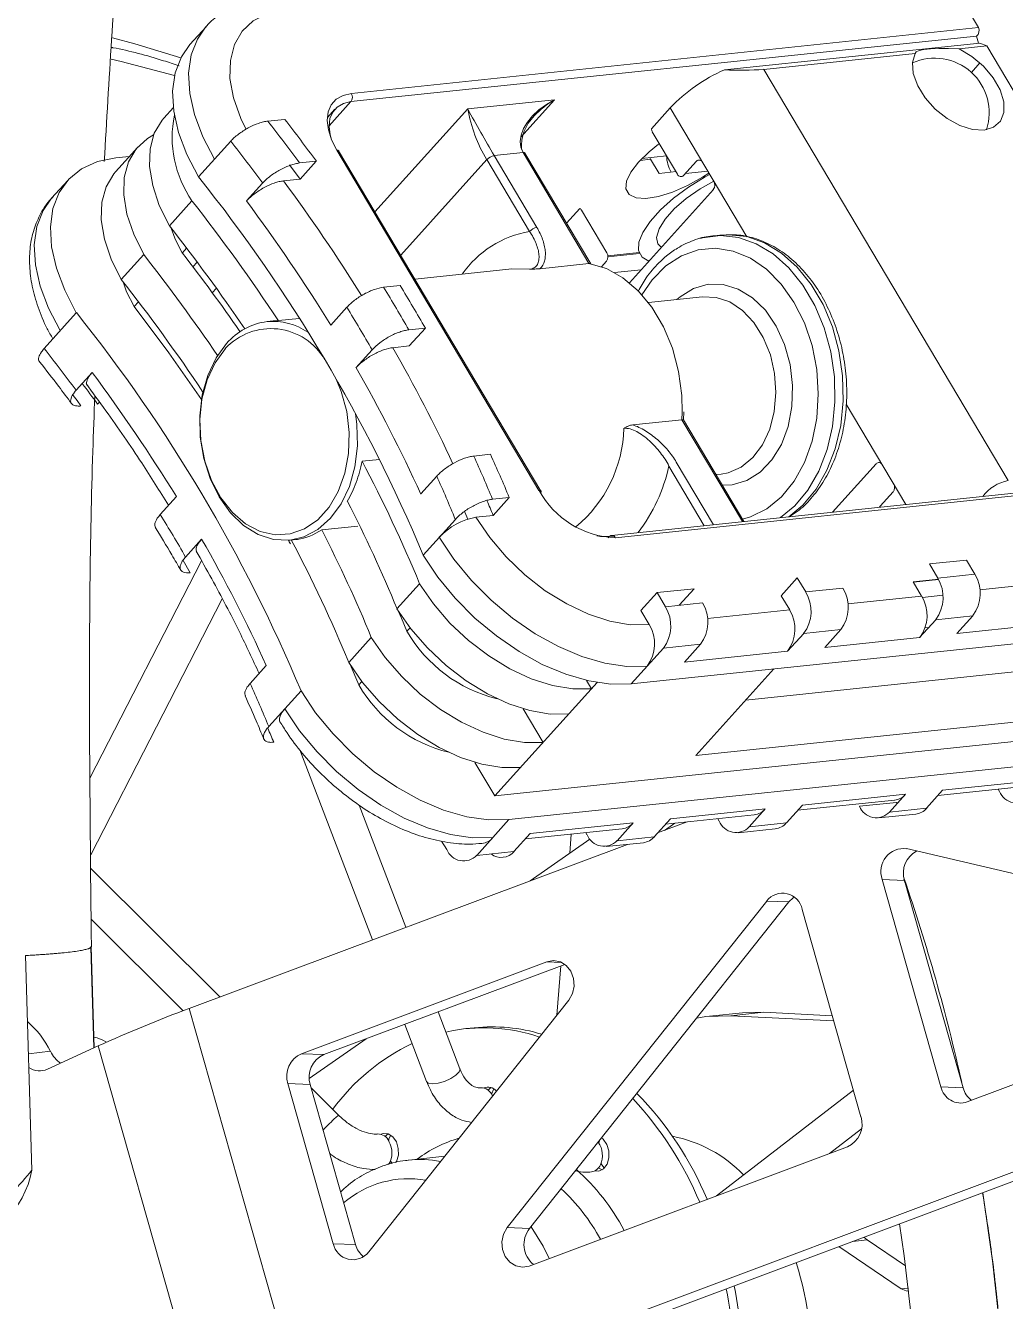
# Model space of a CAD drawing. Header units: millimetres. Extents: x -696 to 165, y -344 to 645.
# Drawn here: x -586.4 to -503.9, y -81.5 to 25.9 of the extents above; entities that cross this region are included whole.
import ezdxf

# ---------------------------------------------------------------- set-up
doc = ezdxf.new("R2010")
doc.units = ezdxf.units.MM

msp = doc.modelspace()

# ---------------------------------------------------------------- linework, layer by layer
at = {"color": 144, "linetype": 'Continuous', "lineweight": 0}
for p, q in [((-506.13, 25.7), (-510.39, 32.86)), ((-506.13, 24.39), (-506.31, 24.99)), ((-527.52, 22.15), (-506.02, 24.4)), ((-506.02, 24.4), (-505.44, 24.16)), ((-484.86, -10.45), (-505.44, 24.16)), ((-506.73, 21.93), (-506.01, 22.73)), ((-532.09, 18.94), (-533.68, 17.18)), ((-564.56, 17.98), (-565.98, 17.83)), ((-563.3, 14.31), (-561.89, 14.45)), ((-563.25, 12.95), (-561.89, 14.45)), ((-529.88, 14.47), (-530.96, 13.26)), ((-564.65, 12.8), (-563.25, 12.95)), ((-533.03, 13.43), (-531.6, 13.58)), ((-530.81, 13.43), (-528.93, 13.63)), ((-567.76, 11.12), (-566.41, 12.62)), ((-539.71, 10.49), (-540.82, 9.25)), ((-539.56, 10.33), (-537.43, 6.75)), ((-573.18, 6.73), (-572.81, 7.14)), ((-534.67, 6.69), (-537.34, 6.41)), ((-537.46, 6.05), (-537.89, 5.58)), ((-582.12, -4.82), (-580.76, -3.32)), ((-580.31, -5.99), (-580.15, -5.81)), ((-512.25, -14.44), (-517.28, -5.98)), ((-547.23, -10.21), (-548.64, -10.36)), ((-529.22, -16.22), (-532.2, -11.2)), ((-531.58, -10.86), (-528.45, -16.14)), ((-514.75, -11), (-518.43, -15.09)), ((-551.75, -12.05), (-553.1, -13.55)), ((-547.06, -14), (-545.64, -13.85)), ((-546.99, -15.35), (-545.64, -13.85)), ((-513.33, -13.38), (-514.41, -14.59)), ((-548.45, -15.51), (-546.99, -15.35)), ((-572.9, -18.86), (-571.55, -17.35)), ((-572.52, -20.18), (-573.11, -19.16)), ((-507.14, -19.11), (-510.27, -19.44)), ((-510.27, -19.44), (-509.56, -20.63)), ((-522.74, -22.11), (-521.39, -20.61)), ((-521.39, -20.61), (-520.68, -21.8)), ((-520.68, -21.8), (-517.55, -21.47)), ((-509.51, -20.72), (-511.62, -20.94)), ((-511.62, -20.94), (-510.92, -22.14)), ((-530.08, -21.52), (-533.2, -21.84)), ((-533.2, -21.84), (-532.49, -23.04)), ((-531.34, -22.92), (-530.08, -21.52)), ((-532.49, -23.04), (-529.37, -22.71)), ((-509.73, -24.13), (-511.09, -25.63)), ((-519.08, -26.47), (-517.72, -24.96)), ((-530.89, -27.71), (-529.54, -26.2)), ((-558.32, -29.61), (-559.05, -27.9)), ((-566.1, -27.98), (-567.46, -29.49)), ((-529.93, -35.56), (-523.37, -28.28)), ((-498.66, -32.28), (-529.93, -35.56)), ((-546.85, -38.97), (-548.53, -36.14)), ((-510.5, -40), (-509.15, -38.49)), ((-504.47, -38.4), (-504.35, -38.6)), ((-522.31, -41.23), (-520.96, -39.73)), ((-513.04, -39.51), (-516.16, -39.84)), ((-512.27, -38.82), (-513.63, -40.32)), ((-512.98, -39.6), (-513.04, -39.51)), ((-532.08, -40.9), (-524.09, -40.06)), ((-524.09, -40.06), (-525.44, -41.56)), ((-535.21, -41.23), (-536.56, -42.73)), ((-528.09, -40.88), (-527.98, -41.08)), ((-525.44, -41.56), (-522.31, -41.23)), ((-537.48, -43.23), (-534.35, -42.9)), ((-548.37, -43.97), (-545.25, -43.64)), ((-585.84, -70.47), (-586.38, -52.4)), ((-580.25, -60.01), (-584.52, -61.97)), ((-580.34, -59.33), (-580.63, -59.26)), ((-563.14, -60.66), (-561.26, -60.74)), ((-562.4, -63.26), (-564.28, -63.18)), ((-547.14, -64.06), (-546.95, -63.62)), ((-538.1, -68.17), (-538.01, -67.92)), ((-555.62, -69.72), (-555.64, -69.67)), ((-555.49, -69.91), (-555.62, -69.72)), ((-538.13, -70.26), (-537.82, -70.43)), ((-537.64, -70.28), (-537.92, -69.89)), ((-512.63, -80.45), (-512.04, -80.39))]:
    msp.add_line(p, q, dxfattribs=at)
at = {"color": 7, "linetype": 'Continuous', "lineweight": 15}
for p, q in [((-571.18, 25.77), (-572.53, 24.27)), ((-571.27, 25.66), (-571.18, 25.77)), ((-506.31, 24.99), (-558.98, 19.47)), ((-558.94, 20.16), (-506.13, 25.7)), ((-505.44, 24.16), (-507.76, 23.92)), ((-511.46, 23.53), (-524.2, 22.19)), ((-524.2, 22.19), (-503.63, -12.42)), ((-549.14, 18.86), (-541.84, 19.63)), ((-573.93, 18.97), (-574.74, 18.08)), ((-560.33, 18.83), (-560.96, 18.13)), ((-525.64, 8.09), (-532.09, 18.94)), ((-569.1, 16.14), (-571.81, 13.13)), ((-533.6, 16.94), (-531.47, 13.36)), ((-576.9, 15.68), (-578.8, 13.57)), ((-543.14, -13.26), (-560.16, 15.39)), ((-542.98, -13.3), (-560.01, 15.34)), ((-544.48, 15.18), (-546.91, 14.93)), ((-538.93, 5.84), (-544.48, 15.18)), ((-538.78, 5.82), (-544.32, 15.14)), ((-578.77, 14.74), (-577.64, 14.86)), ((-563.25, 12.95), (-564.14, 14.16)), ((-543.94, 8.55), (-547.53, 14.59)), ((-546.91, 14.93), (-543.32, 8.89)), ((-534.49, 14.68), (-532.39, 14.9)), ((-533.74, 14.63), (-533.81, 14.75)), ((-533.74, 14.63), (-533.03, 13.43)), ((-582.82, 12.84), (-584.18, 11.34)), ((-528.46, 12.08), (-535.53, 4.23)), ((-574.25, 9.01), (-572.36, 11.11)), ((-527.8, 8.24), (-528.5, 8.17)), ((-578.32, 4.5), (-576.42, 6.6)), ((-571.92, 5.96), (-572.28, 5.56)), ((-545.42, 5.39), (-553.58, 4.53)), ((-538.93, 5.84), (-543.07, 5.41)), ((-536.79, 5.08), (-534.55, 5.32)), ((-554.84, 3.99), (-556.23, 3.85)), ((-577.24, 2.22), (-576.87, 2.63)), ((-559.32, 2.16), (-560.67, 0.66)), ((-529.36, 3.05), (-533.93, 2.57)), ((-582.1, 1.71), (-584.81, -1.3)), ((-563.33, 1.23), (-565.08, 1.04)), ((-565.52, 1.02), (-566.03, 0.96)), ((-565.52, 1.01), (-565.08, 1.04)), ((-554.1, 0.27), (-552.71, 0.41)), ((-554.06, -1.09), (-552.71, 0.41)), ((-558.55, -2.92), (-557.19, -1.42)), ((-555.45, -1.24), (-554.06, -1.09)), ((-535.25, -7.74), (-531.11, -7.3)), ((-530.98, -7.32), (-530.95, -6.64)), ((-525.89, -15.87), (-530.98, -7.31)), ((-558.04, -10.79), (-556.56, -10.64)), ((-484.29, -11.51), (-537.04, -17.04)), ((-483.9, -11.69), (-536.71, -17.23)), ((-528.24, -11.92), (-527.8, -11.87)), ((-573.67, -13.77), (-575.03, -15.28)), ((-552.89, -18.69), (-550.18, -15.69)), ((-549.12, -15.66), (-549.38, -15.09)), ((-561.44, -16.58), (-558.4, -16.26)), ((-564.1, -17.44), (-563.59, -17.38)), ((-571.55, -19.18), (-580.95, -37.47)), ((-506.43, -20.3), (-507.14, -19.11)), ((-509.56, -20.63), (-506.43, -20.3)), ((-555.1, -23.22), (-553.2, -21.12)), ((-580.89, -43.93), (-569.82, -22.37)), ((-534.56, -23.35), (-533.2, -21.84)), ((-522.74, -22.11), (-522.03, -23.3)), ((-510.85, -22.26), (-509.13, -22.08)), ((-534.56, -23.35), (-533.85, -24.54)), ((-535.37, -29.54), (-488.81, -24.65)), ((-506.61, -23.8), (-509.73, -24.13)), ((-507.96, -25.3), (-506.61, -23.8)), ((-499.27, -24.39), (-507.96, -25.3)), ((-559.16, -27.73), (-557.26, -25.63)), ((-554.26, -25.1), (-554, -24.81)), ((-520.85, -25.29), (-522.21, -26.79)), ((-517.72, -24.96), (-520.85, -25.29)), ((-511.09, -25.63), (-519.08, -26.47)), ((-510.63, -24.83), (-510.34, -24.8)), ((-532.67, -26.53), (-535.37, -29.54)), ((-529.54, -26.2), (-532.67, -26.53)), ((-522.21, -26.79), (-530.89, -27.71)), ((-525.73, -30.9), (-495.12, -27.69)), ((-558.32, -29.61), (-558.06, -29.32)), ((-538.25, -29.42), (-546.85, -38.97)), ((-538.72, -29.95), (-539.14, -29.24)), ((-565.89, -33.13), (-563.18, -30.12)), ((-542.79, -34.46), (-544.47, -31.63)), ((-546.85, -38.97), (-500.29, -34.09)), ((-563.29, -35.09), (-557.17, -51.07)), ((-545.67, -40.96), (-499.11, -36.08)), ((-509.15, -38.49), (-500.46, -37.58)), ((-509.55, -38.93), (-501.38, -38.08)), ((-521.36, -40.17), (-513.2, -39.32)), ((-520.96, -39.73), (-512.27, -38.82)), ((-554.36, -50.02), (-558.29, -39.74)), ((-532.48, -41.34), (-525.01, -40.56)), ((-514.55, -40.82), (-511.42, -40.49)), ((-513.63, -40.32), (-510.5, -40)), ((-545.67, -40.96), (-547.02, -42.46)), ((-544.29, -42.58), (-536.13, -41.72)), ((-543.89, -42.14), (-535.21, -41.23)), ((-533.43, -42.4), (-532.08, -40.9)), ((-533.15, -42.08), (-530.65, -41.15)), ((-532.58, -41.87), (-531.7, -41.26)), ((-526.36, -42.06), (-523.24, -41.73)), ((-551.34, -42.76), (-550.91, -43.48)), ((-548.37, -43.97), (-547.02, -42.46)), ((-545.25, -43.64), (-543.89, -42.14)), ((-538.85, -42.59), (-543.88, -46.1)), ((-540.42, -42.17), (-540.55, -43.78)), ((-539.21, -42.05), (-539.1, -42.24)), ((-536.56, -42.73), (-533.43, -42.4)), ((-572.59, -56.85), (-535.7, -43.04)), ((-480.44, -50.83), (-512.19, -43.4)), ((-570.02, -55.88), (-580.89, -45.07)), ((-514.25, -45.99), (-509.3, -63.45)), ((-512.37, -46.07), (-514.25, -45.99)), ((-512.42, -45.99), (-512.26, -46.46)), ((-512.37, -46.07), (-507.42, -63.53)), ((-523.96, -47.81), (-545.81, -75.3)), ((-522.09, -47.89), (-543.93, -75.38)), ((-522.09, -47.89), (-523.96, -47.81)), ((-580.85, -49.34), (-573.11, -57.04)), ((-516.03, -65.97), (-520.98, -48.51)), ((-580.92, -51.67), (-580.87, -51.71)), ((-580.62, -60.18), (-580.87, -51.71)), ((-580.6, -60.17), (-580.86, -51.67)), ((-542.48, -52.92), (-563.14, -60.66)), ((-540.97, -53.14), (-561.26, -60.74)), ((-541.31, -53.27), (-541.65, -57.42)), ((-458.94, -54.05), (-562.4, -92.78)), ((-457.07, -54.13), (-560.53, -92.86)), ((-507.08, -64.72), (-480.28, -54.69)), ((-572.59, -56.85), (-562.4, -92.78)), ((-557.48, -77.34), (-540.63, -56.15)), ((-549.8, -61.93), (-551.64, -57.13)), ((-526.01, -57.21), (-528.79, -57.51)), ((-527, -57.46), (-524.22, -57.17)), ((-527, -57.46), (-518.31, -57.9)), ((-526.01, -57.21), (-524.22, -57.17)), ((-524.22, -57.17), (-518.44, -57.46)), ((-554.45, -58.19), (-552.6, -63)), ((-548.59, -58.47), (-549.29, -58.55)), ((-580.25, -60.01), (-570.07, -95.94)), ((-562.49, -62.75), (-557.69, -59.4)), ((-564.28, -63.18), (-560.47, -76.65)), ((-562.4, -63.26), (-558.59, -76.73)), ((-560.02, -65.83), (-562.33, -63.53)), ((-516.66, -63.72), (-528.2, -72.63)), ((-509.3, -63.45), (-507.42, -63.53)), ((-518.67, -69.06), (-515.98, -66.98)), ((-543.97, -78.53), (-517.17, -68.5)), ((-551.08, -69.29), (-554.1, -69.61)), ((-545.81, -75.3), (-543.93, -75.38)), ((-515.78, -76.11), (-515.52, -76.34)), ((-560.47, -76.65), (-558.59, -76.73)), ((-517.9, -76.9), (-512.63, -80.45)), ((-512.27, -78.52), (-515.52, -76.34))]:
    msp.add_line(p, q, dxfattribs=at)
at = {"color": 8, "linetype": 'Continuous', "lineweight": 15}
for p, q in [((-558.98, 19.47), (-560.82, 17.43)), ((-541.84, 19.63), (-544.68, 16.47)), ((-556.95, 10.2), (-549.14, 18.86)), ((-547.53, 14.59), (-554.78, 6.55)), ((-534.63, 14.53), (-533.74, 14.63)), ((-537.35, 6.49), (-534.7, 6.77)), ((-543.95, 5.36), (-545.42, 5.39)), ((-570.66, 3.39), (-570.31, 3.77)), ((-531.11, -7.3), (-531.09, -6.67)), ((-526.01, -15.88), (-531.11, -7.3)), ((-537.32, -17.24), (-537.22, -17.14)), ((-537.22, -17.14), (-536.84, -17.1)), ((-511.6, -20.98), (-509.49, -20.76)), ((-506.01, -21.62), (-499.1, -20.9)), ((-517.13, -22.79), (-510.92, -22.14)), ((-528.94, -24.03), (-522.03, -23.3)), ((-541.24, -52.98), (-542.48, -52.92)), ((-584.27, -60.46), (-586.13, -60.66)), ((-515.52, -76.34), (-516.74, -76.47))]:
    msp.add_line(p, q, dxfattribs=at)
at = {"color": 8, "linetype": 'Continuous', "lineweight": 15, "flags": 128}
for points in [[(-564.59, 27.18), (-566.01, 26.87), (-567.2, 26.27), (-568.14, 25.39), (-568.79, 24.27), (-569.13, 22.93), (-569.16, 21.42), (-568.86, 19.78), (-568.26, 18.06), (-567.83, 17.17)], [(-573.3, 23.16), (-577.17, 24.35), (-579.05, 24.84)], [(-570.46, 14.64), (-571.44, 16.52), (-572.14, 18.38), (-572.54, 20.17), (-572.64, 21.86), (-572.42, 23.4), (-571.9, 24.74), (-571.27, 25.66)], [(-573.83, 21.66), (-578.32, 22.85), (-579.17, 23.04)], [(-584.18, 11.34), (-584.9, 10.31), (-585.42, 8.97), (-585.64, 7.43), (-585.54, 5.74), (-585.14, 3.95), (-584.44, 2.09), (-583.46, 0.21)], [(-529.55, 7.96), (-529.38, 8.01), (-527.87, 8.2), (-526.35, 8.03), (-524.85, 7.51), (-523.41, 6.65), (-522.09, 5.47), (-520.91, 4.02), (-519.92, 2.32), (-519.13, 0.44), (-518.57, -1.58), (-518.27, -3.68), (-518.22, -5.79), (-518.42, -7.86), (-518.88, -9.82), (-519.58, -11.63), (-520.5, -13.22), (-521.61, -14.56), (-522.8, -15.54)], [(-522.1, -15.47), (-520.92, -14.49), (-519.81, -13.15), (-518.89, -11.56), (-518.19, -9.75), (-517.73, -7.78), (-517.52, -5.72), (-517.57, -3.6), (-517.88, -1.51), (-518.43, 0.51), (-519.22, 2.4), (-520.22, 4.09), (-521.39, 5.55), (-522.72, 6.72), (-524.15, 7.58), (-525.65, 8.11), (-527.18, 8.27), (-527.8, 8.24)], [(-526.01, -15.66), (-525.32, -15.46), (-523.96, -14.79), (-522.72, -13.78), (-521.65, -12.46), (-520.78, -10.89), (-520.14, -9.1), (-519.75, -7.16), (-519.62, -5.13), (-519.75, -3.07), (-520.15, -1.06), (-520.79, 0.85), (-521.67, 2.59), (-522.74, 4.11), (-523.98, 5.36), (-525.34, 6.3), (-526.79, 6.89), (-528.27, 7.13), (-529.74, 6.99), (-531.15, 6.49), (-532.45, 5.65), (-532.45, 5.65)], [(-532.45, 5.65), (-533.61, 4.48), (-534.48, 3.22)], [(-531.52, 2.82), (-531.26, 3.04), (-530.13, 3.75), (-528.9, 4.1), (-527.62, 4.08), (-526.36, 3.7), (-525.16, 2.96), (-524.08, 1.91), (-523.17, 0.58), (-522.47, -0.96), (-522, -2.65), (-521.79, -4.42), (-521.84, -6.18), (-522.16, -7.86), (-522.73, -9.38), (-523.53, -10.69), (-524.51, -11.72), (-525.65, -12.42), (-526.88, -12.78), (-527.71, -12.81)], [(-527.8, -11.87), (-527.2, -11.76), (-526.11, -11.28), (-525.14, -10.49), (-524.32, -9.41), (-523.71, -8.09), (-523.33, -6.61), (-523.19, -5.02), (-523.3, -3.4), (-523.66, -1.83), (-524.25, -0.38), (-525.05, 0.88), (-526, 1.89), (-527.08, 2.61), (-528.23, 3), (-529.36, 3.05)], [(-569.55, -1.31), (-570.42, -2.51), (-571.08, -3.95), (-571.52, -5.56), (-571.7, -7.29), (-571.62, -9.06), (-571.29, -10.79), (-570.72, -12.42), (-569.94, -13.88), (-568.96, -15.11), (-567.84, -16.06), (-566.63, -16.7), (-565.36, -16.98), (-564.09, -16.91), (-562.88, -16.49), (-561.77, -15.73), (-560.82, -14.67), (-560.04, -13.34), (-559.49, -11.81), (-559.18, -10.13), (-559.13, -8.38), (-559.33, -6.62), (-559.79, -4.93), (-560.21, -3.9)], [(-558.59, -6.77), (-558.47, -7.7), (-558.43, -9.51), (-558.64, -11.27), (-559.11, -12.91), (-559.8, -14.37), (-560.69, -15.6), (-561.75, -16.54), (-562.94, -17.17), (-564.1, -17.44)], [(-550.13, -62.48), (-549.86, -62.2), (-549.79, -61.96), (-549.8, -61.93)], [(-552.6, -63), (-552.46, -63.13), (-552.12, -63.2), (-551.64, -63.14), (-551.09, -62.99), (-550.56, -62.76), (-550.13, -62.48)], [(-560.24, -66.02), (-560.06, -65.86), (-560.02, -65.83)], [(-504.26, -84.5), (-504.94, -78.08), (-505.76, -72.36)], [(-543.81, -75.22), (-542.79, -76.87), (-542.27, -77.89)]]:
    msp.add_lwpolyline(points, dxfattribs=at)
at = {"color": 7, "linetype": 'Continuous', "lineweight": 15, "flags": 128}
for points in [[(-572.53, 24.27), (-573.25, 23.24), (-573.77, 21.89), (-573.99, 20.36), (-573.9, 18.67), (-573.49, 16.88), (-572.79, 15.01), (-571.81, 13.13)], [(-544.48, 15.18), (-544.66, 15.63), (-544.72, 16.12), (-544.64, 16.65), (-544.44, 17.2), (-544.12, 17.75), (-543.68, 18.28), (-543.14, 18.78), (-542.52, 19.24), (-541.84, 19.63)], [(-574.25, 9.01), (-575.11, 10.73), (-575.67, 12.41), (-575.94, 14.02), (-575.89, 15.5), (-575.54, 16.81), (-574.88, 17.91), (-574.74, 18.08)], [(-576.42, 6.6), (-577.27, 8.32), (-577.84, 10.01), (-578.1, 11.62), (-578.06, 13.1), (-577.7, 14.41), (-577.05, 15.51), (-576.11, 16.37), (-575.59, 16.68)], [(-578.77, 14.74), (-580.32, 14.42), (-581.65, 13.82), (-582.73, 12.94), (-583.54, 11.82), (-584.07, 10.47), (-584.28, 8.93), (-584.19, 7.25), (-583.78, 5.45), (-583.08, 3.59), (-582.1, 1.71)], [(-578.32, 4.5), (-579.17, 6.22), (-579.74, 7.91), (-580, 9.51), (-579.95, 11), (-579.6, 12.31), (-578.94, 13.4), (-578.8, 13.57)], [(-573.18, 6.73), (-573.81, 7.98), (-574.1, 8.81)], [(-531.09, -6.67), (-531.12, -5.27), (-531.39, -3.24), (-531.91, -1.29), (-532.66, 0.53), (-533.63, 2.16), (-534.78, 3.54), (-536.07, 4.64), (-537.47, 5.42), (-538.93, 5.84)], [(-577.24, 2.22), (-577.87, 3.47), (-578.16, 4.3)], [(-564.1, -17.44), (-564.21, -17.45), (-565.51, -17.37), (-566.8, -16.95), (-568.02, -16.19), (-569.13, -15.13), (-570.08, -13.8), (-570.83, -12.26), (-571.37, -10.56), (-571.66, -8.77), (-571.7, -6.97), (-571.49, -5.21), (-571.02, -3.57), (-570.33, -2.1), (-569.44, -0.88)], [(-548.45, -15.51), (-547.29, -17.22), (-545.9, -18.85), (-544.33, -20.36), (-542.61, -21.69), (-540.81, -22.8), (-538.98, -23.66), (-537.18, -24.25), (-535.45, -24.55), (-533.85, -24.54)], [(-552.89, -18.69), (-551.65, -20.55), (-550.19, -22.33), (-548.53, -23.99), (-546.73, -25.5), (-544.82, -26.81), (-542.86, -27.9), (-540.88, -28.73), (-538.94, -29.29), (-537.09, -29.56), (-535.37, -29.54)], [(-538.72, -29.95), (-540.3, -29.96), (-542, -29.68), (-543.79, -29.1), (-545.6, -28.26), (-547.37, -27.18), (-549.07, -25.88), (-550.64, -24.41), (-552.03, -22.8), (-553.2, -21.12)], [(-555.1, -23.22), (-553.93, -24.91), (-552.54, -26.51), (-550.97, -27.98), (-549.27, -29.28), (-547.49, -30.37), (-545.68, -31.21), (-543.9, -31.78), (-542.2, -32.07), (-540.62, -32.06)], [(-554.26, -25.1), (-554.73, -24), (-554.99, -23.39)], [(-542.79, -34.46), (-544.36, -34.47), (-546.07, -34.19), (-547.85, -33.61), (-549.66, -32.77), (-551.44, -31.69), (-553.14, -30.39), (-554.7, -28.92), (-556.09, -27.31), (-557.26, -25.63)], [(-559.16, -27.73), (-557.99, -29.42), (-556.6, -31.02), (-555.03, -32.49), (-553.33, -33.79), (-551.55, -34.88), (-549.75, -35.72), (-547.96, -36.29), (-546.26, -36.58), (-544.68, -36.57)], [(-563.18, -30.12), (-561.95, -31.97), (-560.48, -33.75), (-558.83, -35.42), (-557.02, -36.93), (-555.11, -38.24), (-553.15, -39.32), (-551.17, -40.16), (-549.23, -40.71), (-547.38, -40.99), (-545.67, -40.96)], [(-564.54, -31.62), (-563.3, -33.48), (-561.83, -35.26), (-560.18, -36.92), (-558.38, -38.43), (-556.47, -39.74), (-554.5, -40.83), (-552.52, -41.66), (-550.59, -42.22), (-548.74, -42.49), (-547.02, -42.46)], [(-521.65, -47.49), (-521.73, -47.55), (-522.09, -47.89)], [(-542.48, -52.92), (-541.91, -52.82), (-541.34, -52.93), (-540.84, -53.24), (-540.46, -53.72), (-540.23, -54.32), (-540.18, -54.97), (-540.32, -55.6), (-540.63, -56.15)], [(-529.86, -57.67), (-529.08, -57.54), (-527, -57.46)], [(-511.69, -83.69), (-512.39, -77.66), (-512.78, -74.99)], [(-543.97, -78.53), (-544.54, -78.63), (-545.1, -78.52), (-545.6, -78.21), (-545.99, -77.73), (-546.22, -77.13), (-546.26, -76.49), (-546.12, -75.85), (-545.81, -75.3)]]:
    msp.add_lwpolyline(points, dxfattribs=at)
at = {"color": 144, "linetype": 'Continuous', "lineweight": 0, "flags": 128}
for points in [[(-511.46, 23.53), (-511.69, 22.76), (-511.62, 21.83), (-511.25, 20.81), (-510.62, 19.79), (-509.77, 18.85), (-508.77, 18.05), (-507.69, 17.46), (-506.63, 17.13), (-505.66, 17.08), (-504.86, 17.31), (-504.29, 17.82), (-504, 18.55), (-504.01, 19.45), (-504.32, 20.46), (-504.9, 21.48), (-505.71, 22.45), (-506.69, 23.28), (-507.76, 23.92)], [(-507.76, 23.92), (-508.66, 23.95), (-509.47, 23.95), (-510.17, 23.91), (-510.73, 23.86), (-511.14, 23.77), (-511.39, 23.66), (-511.46, 23.53)], [(-560.16, 15.39), (-560.6, 16.25), (-560.87, 17.09), (-560.97, 17.89), (-560.88, 18.6), (-560.63, 19.2), (-560.21, 19.68), (-559.64, 20), (-558.94, 20.16)], [(-558.98, 19.47), (-559.61, 19.32), (-560.13, 19.02), (-560.51, 18.59), (-560.74, 18.04), (-560.82, 17.39), (-560.73, 16.67), (-560.65, 16.39)], [(-534.77, 14.38), (-533.87, 15.26), (-533.07, 15.89)], [(-528.83, 13.46), (-529.37, 13.11), (-530.63, 12.4), (-531.89, 11.85), (-533.08, 11.48), (-534.13, 11.32), (-534.97, 11.38), (-535.54, 11.66), (-535.82, 12.13), (-535.78, 12.77), (-535.42, 13.54), (-534.77, 14.38)], [(-533.9, 6.04), (-534.46, 6.39), (-534.75, 6.93), (-534.73, 7.63), (-534.41, 8.47), (-533.79, 9.39), (-532.91, 10.37), (-531.81, 11.35), (-530.54, 12.28), (-529.16, 13.13), (-528.77, 13.35)], [(-528.42, 12.77), (-529.57, 12.12), (-530.74, 11.31), (-531.75, 10.44), (-532.53, 9.58), (-533.03, 8.76), (-533.24, 8.05), (-533.12, 7.49), (-532.85, 7.21)], [(-571.55, -5.59), (-574.32, -1.67), (-577.24, 2.22)], [(-581.71, -6.14), (-582.04, -5.69), (-582.37, -5.25), (-582.4, -5.22)], [(-543.01, -13.46), (-542.98, -13.41), (-542.97, -13.36), (-542.97, -13.32), (-542.99, -13.29), (-543.03, -13.27), (-543.08, -13.26), (-543.14, -13.26)], [(-514.47, -14.67), (-514.46, -14.65), (-514.41, -14.59)], [(-538.27, -17.08), (-537.95, -17.13), (-537.22, -17.14)], [(-564.07, -17.74), (-564.17, -17.57), (-564.23, -17.45)], [(-534.02, -28.03), (-535.74, -28.06), (-537.59, -27.79), (-539.52, -27.23), (-541.5, -26.4), (-543.47, -25.31), (-545.38, -24), (-547.18, -22.49), (-548.83, -20.83), (-550.3, -19.04), (-551.54, -17.19)], [(-564.95, -32.72), (-564.99, -32.63), (-565, -32.43), (-564.92, -32.18), (-564.77, -31.91), (-564.54, -31.62)], [(-579.55, -59.69), (-579.88, -59.51), (-580.34, -59.33)], [(-547.16, -63.51), (-547.28, -63.6), (-547.42, -63.74)], [(-555.19, -69.85), (-555.13, -69.74), (-554.98, -69.21), (-554.99, -68.63), (-555.15, -68.08), (-555.46, -67.65), (-555.85, -67.4), (-556.27, -67.37), (-556.47, -67.44)], [(-555.84, -67.4), (-555.96, -67.49), (-556.1, -67.64)], [(-555.82, -67.96), (-555.76, -67.78), (-555.63, -67.51)], [(-538.45, -70.53), (-538.09, -70.54), (-537.7, -70.34), (-537.41, -69.95), (-537.26, -69.42), (-537.27, -68.84), (-537.44, -68.29), (-537.74, -67.86), (-537.87, -67.75)], [(-512.01, -80.66), (-512.22, -80.63), (-512.63, -80.45)]]:
    msp.add_lwpolyline(points, dxfattribs=at)
at = {"color": 144, "linetype": 'Continuous', "lineweight": 0}
for centre, radius, start, end in [((-506.64, 25.45), 0.565, 305.4024, 26.5442), ((-521.83, 9.15), 14.19, 113.6566, 136.3419), ((-559.48, 19.84), 0.623, 323.0247, 31.3445), ((-536.76, 21.08), 12.58, 190.1629, 211.0769), ((-461.6, 65.78), 99.32, 208.1876, 210.7963), ((-533.04, 17.27), 0.646, 187.6237, 210.2015), ((-560.12, 15.24), 0.153, 41.4284, 106.8506), ((-546.71, 13.83), 1.11, 100.1734, 137.0239), ((-529.08, 15.11), 3.33, 183.6369, 208.0834), ((-529.66, 14.25), 0.307, 21.7535, 136.5515), ((-531.19, 13.47), 0.307, 201.7535, 316.5515), ((-528.96, 12.45), 0.623, 323.0247, 31.3445), ((-539.94, 10.11), 0.437, 29.5618, 58.9302), ((-543.12, 7.79), 1.11, 100.1734, 137.0239), ((-701.73, -92.86), 162.62, 34.8803, 37.7623), ((-537.96, 6.42), 0.623, 323.0247, 31.3445), ((-709.35, -100.9), 160.19, 36.335, 37.1112), ((-514.52, -11.21), 0.307, 21.7535, 136.5515), ((-513.82, -13.01), 0.623, 323.0247, 31.3445), ((-536.42, -9.58), 7.66, 208.69, 267.8016), ((-547.46, -20.99), 5.57, 100.1734, 137.0238), ((-537, -17.35), 0.307, 21.7535, 136.5515), ((-520.21, -23.09), 3.11, 323.0247, 31.3445), ((-512.22, -22.25), 3.11, 323.0247, 31.3445), ((-513.57, -23.76), 3.11, 323.0247, 31.3445), ((-532.03, -24.33), 3.11, 323.0247, 31.3445), ((-524.69, -24.92), 3.11, 323.0247, 31.3445), ((-668.99, -77.21), 112, 22.448, 23.1041), ((-513.37, -37.88), 1.45, 277.1148, 319.5666), ((-514.74, -39.27), 1.53, 201.7535, 316.5515), ((-511.6, -39.06), 1.45, 277.1148, 319.5666), ((-523.42, -40.3), 1.45, 277.1148, 319.5666), ((-549.49, -42.91), 1.53, 201.7535, 316.5515), ((-546.31, -42.74), 1.4, 232.1754, 319.7993), ((-562.3, -62.56), 2.08, 113.8414, 197.4621), ((-560.42, -62.64), 2.08, 113.8414, 197.4621), ((-548.06, -64.6), 1.08, 20.4967, 90.8899), ((-547.43, -64.37), 0.9, 38.2715, 113.8344), ((-556.73, -68.46), 1.05, 23.8129, 90.5311), ((-557.42, -68.99), 1.9, 328.5199, 29.8623), ((-539.76, -69.21), 1.96, 335.8757, 34.4622), ((-593.96, -68.87), 8.28, 281.2742, 348.8537), ((-538.86, -69.67), 0.948, 278.0274, 339.2009)]:
    msp.add_arc(centre, radius, start, end, dxfattribs=at)
at = {"color": 7, "linetype": 'Continuous', "lineweight": 15}
for centre, radius, start, end in [((-509.83, 18.53), 4.6, 342.0306, 113.941), ((-526.21, 46.5), 24.39, 266.9136, 274.7192), ((-538.29, 13.47), 7.11, 119.9769, 137.5878), ((-564.56, 16.48), 9.47, 168.687, 214.5347), ((-690.83, -79.87), 158.54, 36.4438, 38.0432), ((-691.82, -81.12), 161.3, 36.3376, 37.9077), ((-690.94, -79.81), 155.09, 36.5824, 38.2201), ((-544.43, 15.04), 0.153, 41.4284, 106.8506), ((-676.49, -70.63), 134.07, 22.79, 38.6644), ((-693.87, -84.38), 154.54, 33.5532, 38.1607), ((-684.7, -75.79), 145.69, 31.6497, 36.6195), ((-696.5, -87.03), 155.46, 34.1994, 38.1523), ((-698.73, -89.48), 155.53, 34.274, 38.1519), ((-700.05, -91.15), 154.82, 33.8254, 38.1586), ((-674.11, -68.64), 138.39, 29.8649, 31.5895), ((-675.04, -69.88), 141.09, 29.8814, 31.573), ((-674.3, -68.6), 135.01, 29.8433, 31.6111), ((-686.78, -82.05), 134.07, 22.79, 38.6644), ((-565.37, -4.35), 5.35, 97.1148, 139.5666), ((-706.65, -97.25), 155.09, 36.5824, 38.2201), ((-665.25, -64.29), 123.09, 24.3418, 29.9031), ((-697.7, -90.22), 145.69, 31.6497, 36.6195), ((-652.51, -57.59), 114.11, 22.4563, 24.4478), ((-653.48, -58.8), 116.83, 22.6288, 24.5756), ((-663.73, -66.68), 119.56, 22.4037, 27.8716), ((-652.66, -57.57), 110.7, 22.2298, 24.2803), ((-502.99, -15.82), 3.46, 100.6802, 143.3995), ((-664.62, -68.34), 118.46, 22.3879, 27.2099), ((-652.93, -59.49), 114.76, 22.621, 23.2965), ((-690.01, -86.04), 135.01, 29.8433, 31.6111), ((-666.79, -70.74), 118.46, 22.3879, 27.2099), ((-678.25, -78.72), 123.09, 24.3418, 29.9031), ((-669.69, -73.3), 119.56, 22.4037, 27.8716), ((-509.09, -21.92), 3.11, 323.0247, 31.3445), ((-523.34, -23.42), 3.11, 323.0247, 31.3445), ((-535.15, -24.66), 3.11, 323.0247, 31.3445), ((-536.51, -26.16), 3.11, 323.0247, 31.3445), ((-543.83, -19.08), 12.04, 209.995, 256.3413), ((-668.37, -75.01), 110.7, 22.2298, 24.2803), ((-547.89, -23.59), 12.04, 209.995, 256.3413), ((-502.93, -38.03), 1.53, 201.7535, 316.5515), ((-525.19, -39.12), 1.45, 277.1148, 319.5666), ((-536.31, -40.29), 1.45, 277.1148, 319.5666), ((-526.55, -40.51), 1.53, 201.7535, 316.5515), ((-548.12, -41.53), 1.45, 277.1203, 319.5663), ((-537.67, -41.67), 1.53, 201.7535, 316.5515), ((-534.53, -41.46), 1.45, 277.1148, 319.5666), ((-512.43, -45.32), 1.93, 82.782, 200.2672), ((-510.37, -45.45), 2.09, 118.0051, 197.3921), ((-522.63, -48.84), 1.69, 11.4115, 142.25), ((-532.69, -164.5), 114.81, 110.338, 114.4746), ((-591.5, -64.05), 8.07, 26.4054, 49.1083), ((-547.79, -73.03), 14.55, 71.1924, 102.6825), ((-547.12, -73.03), 14.63, 73.2758, 95.7634), ((-546.03, -76.06), 18.02, 115.617, 143.4863), ((-581.78, -59.24), 2.77, 206.1321, 233.4985), ((-585.18, -60.46), 1.65, 236.4262, 293.825), ((-556.75, -84.51), 29.42, 22.6964, 43.0092), ((-555.59, -84.14), 28.88, 22.8671, 44.2159), ((-507.62, -63.09), 1.72, 192.168, 288.3481), ((-505.54, -63.03), 1.95, 195.0135, 232.9959), ((-518.01, -66.59), 2.08, 293.8414, 17.4621), ((-534.02, -78.65), 11.24, 43.8737, 79.175), ((-542.28, -76.72), 2.13, 141.0554, 231.6096), ((-558.81, -76.31), 1.69, 191.4115, 322.25), ((-556.7, -76.22), 1.95, 195.0508, 231.5011), ((-543.68, -85.61), 23.38, 352.4659, 18.3565), ((-564.94, -87.84), 38.29, 358.5246, 11.131), ((-564.24, -87.76), 38.29, 358.4401, 11.3974)]:
    msp.add_arc(centre, radius, start, end, dxfattribs=at)
at = {"color": 8, "linetype": 'Continuous', "lineweight": 15}
for centre, radius, start, end in [((-541.1, 15.73), 3.52, 133.8711, 184.5486), ((-684.85, -76.06), 149.48, 31.9983, 36.4762), ((-542.42, -0.12), 8.8, 99.9656, 144.8844), ((-565.71, -4.87), 5.24, 29.8481, 137.1766), ((-565.56, -4.25), 5.23, 55.5054, 95.1936), ((-665.52, -64.57), 126.98, 24.9496, 29.916), ((-547.17, -7.72), 11.18, 309.6745, 358.4189), ((-546.12, -8.15), 14.25, 322.6294, 347.6655), ((-660.71, -97.11), 156.9, 12.531, 19.0622), ((-530.48, -97.29), 43.17, 133.5882, 135.5964), ((-547.09, -77.77), 10.37, 105.6171, 127.3884), ((-553.19, -78.43), 8.87, 78.5894, 96.2549), ((-551.77, -83.8), 17.83, 27.6315, 48.6586), ((-554.1, -79.6), 8.42, 80.2726, 130.6781), ((-552.46, -84.13), 16.48, 28.4302, 47.2313)]:
    msp.add_arc(centre, radius, start, end, dxfattribs=at)
at = {"color": 7, "linetype": 'Continuous', "lineweight": 15}
for points, knots in [([(-493.33, 22.28), (-493.88, 27.19), (-495.1, 38.04), (-497.74, 54.61), (-501.24, 71.92), (-505.37, 88.93), (-508.31, 100.18), (-509.79, 105.8)], [0, 0, 0, 0, 0.17085, 0.377937, 0.584926, 0.792267, 1, 1, 1, 1]), ([(-579.75, 14.43), (-579.35, 21.28), (-578.6, 33.99), (-576.68, 52.45), (-574.07, 69.72), (-570.82, 86.36), (-568.48, 97.25), (-567.35, 102.51)], [0, 0, 0, 0, 0.22958, 0.4259982, 0.6217078, 0.8172539, 1, 1, 1, 1]), ([(-489.73, 17.57), (-489.73, 17.58), (-491.01, 19.41), (-493.73, 22.85), (-497.88, 27.87), (-502.21, 32.62), (-506.7, 37.14), (-511.34, 41.39), (-516.11, 45.37), (-521.01, 49.07), (-526.03, 52.48), (-531.14, 55.6), (-536.35, 58.41), (-541.64, 60.91), (-546.98, 63.1), (-552.38, 64.97), (-557.82, 66.53), (-563.29, 67.76), (-568.69, 68.68), (-572.28, 69.02), (-574.02, 69.19)], [0, 0, 0, 0, 0.000435, 0.060736, 0.120996, 0.18119, 0.241293, 0.301276, 0.361108, 0.420758, 0.480193, 0.539386, 0.598311, 0.656947, 0.715281, 0.773308, 0.831031, 0.888462, 0.945621, 1, 1, 1, 1]), ([(-605.86, 66.34), (-606.94, 66.04), (-609.76, 65.26), (-614.28, 63.72), (-619.4, 61.68), (-624.42, 59.33), (-629.34, 56.69), (-634.15, 53.75), (-638.85, 50.53), (-643.42, 47.02), (-647.86, 43.23), (-652.15, 39.17), (-656.29, 34.85), (-660.26, 30.28), (-664.06, 25.45), (-667.68, 20.39), (-671.11, 15.11), (-674.34, 9.61), (-677.37, 3.91), (-680.18, -1.98), (-682.78, -8.04), (-685.16, -14.27), (-687.32, -20.65), (-689.24, -27.16), (-690.93, -33.79), (-692.39, -40.53), (-693.61, -47.36), (-694.59, -54.27), (-695.33, -61.25), (-695.83, -68.28), (-696.09, -75.35), (-696.11, -82.45), (-695.89, -89.55), (-695.43, -96.66), (-694.73, -103.75), (-693.79, -110.81), (-692.62, -117.83), (-691.21, -124.79), (-689.57, -131.69), (-687.7, -138.5), (-685.6, -145.22), (-683.28, -151.82), (-680.74, -158.31), (-677.99, -164.67), (-675.02, -170.87), (-671.85, -176.92), (-668.48, -182.79), (-664.9, -188.48), (-661.14, -193.98), (-657.2, -199.26), (-653.08, -204.32), (-648.79, -209.14), (-644.34, -213.72), (-639.74, -218.04), (-635, -222.1), (-630.14, -225.88), (-625.15, -229.37), (-620.06, -232.56), (-614.88, -235.46), (-609.61, -238.04), (-604.28, -240.32), (-598.89, -242.27), (-593.46, -243.91), (-588, -245.23), (-582.52, -246.23), (-577.04, -246.91), (-571.55, -247.27), (-566.09, -247.31), (-560.65, -247.04), (-555.24, -246.44), (-549.88, -245.54), (-544.57, -244.33), (-539.33, -242.8), (-534.16, -240.98), (-529.07, -238.85), (-524.08, -236.42), (-519.18, -233.7), (-514.4, -230.68), (-509.73, -227.38), (-505.2, -223.8), (-500.8, -219.94), (-496.55, -215.81), (-492.45, -211.42), (-488.53, -206.78), (-484.77, -201.89), (-481.21, -196.77), (-477.83, -191.42), (-474.65, -185.87), (-471.68, -180.12), (-468.92, -174.18), (-466.38, -168.07), (-464.06, -161.8), (-461.97, -155.39), (-460.11, -148.84), (-458.48, -142.18), (-457.08, -135.42), (-455.93, -128.56), (-455.01, -121.63), (-454.33, -114.64), (-453.9, -107.59), (-453.7, -100.52), (-453.75, -93.42), (-454.03, -86.31), (-454.56, -79.21), (-455.32, -72.12), (-456.33, -65.07), (-457.34, -59.23), (-458.09, -55.76), (-458.34, -54.61)], [0, 0, 0, 0, 0.005568, 0.014664, 0.023775, 0.032915, 0.042089, 0.051302, 0.060558, 0.069859, 0.079206, 0.088599, 0.098037, 0.107516, 0.117035, 0.126588, 0.136171, 0.14578, 0.155411, 0.165058, 0.174718, 0.184388, 0.194064, 0.203744, 0.213426, 0.223109, 0.23279, 0.242469, 0.252147, 0.261823, 0.271497, 0.281169, 0.290841, 0.300512, 0.310183, 0.319856, 0.32953, 0.339206, 0.348885, 0.358568, 0.368254, 0.377945, 0.387641, 0.397342, 0.407048, 0.416757, 0.42647, 0.436185, 0.445899, 0.45561, 0.465315, 0.475011, 0.484693, 0.494358, 0.503999, 0.513613, 0.523193, 0.532735, 0.542235, 0.55169, 0.561096, 0.570453, 0.579761, 0.589021, 0.598236, 0.607411, 0.616551, 0.625662, 0.634752, 0.643828, 0.652898, 0.661968, 0.671047, 0.680142, 0.68926, 0.698408, 0.707592, 0.716817, 0.726084, 0.735398, 0.744757, 0.754163, 0.763612, 0.773102, 0.78263, 0.792192, 0.801783, 0.811398, 0.821033, 0.830684, 0.840347, 0.850019, 0.859697, 0.869378, 0.87906, 0.888742, 0.898423, 0.908102, 0.917779, 0.927454, 0.937128, 0.9468, 0.956471, 0.966142, 0.975814, 0.985487, 0.995161, 1, 1, 1, 1]), ([(-566.21, 28.16), (-566.53, 28.12), (-567.41, 28), (-568.76, 27.57), (-570.12, 26.77), (-570.97, 26.09), (-571.28, 25.65), (-571.3, 25.62)], [0, 0, 0, 0, 0.1623049, 0.4446045, 0.7183005, 0.9810009, 1, 1, 1, 1]), ([(-579.11, 24.03), (-579.08, 24.02), (-577.62, 23.76), (-575.73, 23.25), (-573.88, 22.63), (-573.44, 22.48)], [0, 0, 0, 0, 0.016596, 0.764814, 1, 1, 1, 1]), ([(-569.1, 16.14), (-569.01, 16.24), (-568.91, 16.34), (-568.69, 16.54), (-568.57, 16.64), (-568.31, 16.83), (-568.18, 16.92), (-567.9, 17.1), (-567.76, 17.19), (-567.33, 17.42), (-567.03, 17.55), (-566.61, 17.69), (-566.48, 17.73), (-566.21, 17.8), (-566.09, 17.82), (-565.98, 17.83)], [0, 0, 0, 0, 0.125, 0.125, 0.25, 0.25, 0.375, 0.375, 0.5, 0.5, 0.75, 0.75, 0.875, 0.875, 1, 1, 1, 1]), ([(-584.09, 11.41), (-584.14, 11.36), (-584.55, 11), (-585.11, 10.09), (-585.71, 8.74), (-586.02, 7.24), (-586.07, 5.64), (-585.85, 3.93), (-585.35, 2.16), (-584.74, 0.67), (-584.24, -0.21), (-584.08, -0.49)], [0, 0, 0, 0, 0.016698, 0.141588, 0.2656, 0.391269, 0.520804, 0.654991, 0.792989, 0.933034, 1, 1, 1, 1]), ([(-528.53, 8.15), (-528.59, 8.15), (-529.13, 8.14), (-530.14, 7.82), (-531.38, 7.25), (-532.34, 6.56), (-533.23, 5.75), (-534.07, 4.78), (-534.57, 3.89), (-534.78, 3.5)], [0, 0, 0, 0, 0.021139, 0.213957, 0.406528, 0.546056, 0.654425, 0.851125, 1, 1, 1, 1]), ([(-522.07, -15.47), (-521.84, -15.33), (-521.17, -14.92), (-520.21, -13.95), (-519.2, -12.61), (-518.38, -11.03), (-517.76, -9.28), (-517.36, -7.4), (-517.19, -5.43), (-517.26, -3.44), (-517.56, -1.46), (-518.09, 0.45), (-518.83, 2.24), (-519.76, 3.88), (-520.88, 5.31), (-522.15, 6.5), (-523.53, 7.41), (-525, 8.02), (-526.47, 8.32), (-527.43, 8.25), (-527.9, 8.22)], [0, 0, 0, 0, 0.029108, 0.085263, 0.14199, 0.199177, 0.256639, 0.314224, 0.371836, 0.429456, 0.487099, 0.544787, 0.602541, 0.660381, 0.718298, 0.776202, 0.833924, 0.891222, 0.947881, 1, 1, 1, 1]), ([(-538.93, 5.84), (-538.89, 5.84), (-538.83, 5.85), (-538.8, 5.81), (-538.79, 5.8)], [0, 0, 0, 0, 0.636679, 1, 1, 1, 1]), ([(-559.32, 2.16), (-559.23, 2.26), (-559.13, 2.36), (-558.91, 2.56), (-558.8, 2.66), (-558.54, 2.85), (-558.41, 2.94), (-558.14, 3.12), (-558, 3.2), (-557.71, 3.36), (-557.57, 3.43), (-557.28, 3.56), (-557.14, 3.61), (-556.72, 3.76), (-556.46, 3.82), (-556.23, 3.85)], [0, 0, 0, 0, 0.125, 0.125, 0.25, 0.25, 0.375, 0.375, 0.5, 0.5, 0.625, 0.625, 0.75, 0.75, 1, 1, 1, 1]), ([(-554.1, 0.27), (-554.21, 0.25), (-554.34, 0.23), (-554.59, 0.17), (-554.73, 0.13), (-555.01, 0.03), (-555.15, -0.02), (-555.44, -0.15), (-555.58, -0.22), (-555.87, -0.38), (-556.01, -0.46), (-556.28, -0.64), (-556.41, -0.73), (-556.79, -1.02), (-557.01, -1.22), (-557.19, -1.42)], [0, 0, 0, 0, 0.125, 0.125, 0.25, 0.25, 0.375, 0.375, 0.5, 0.5, 0.625, 0.625, 0.75, 0.75, 1, 1, 1, 1]), ([(-585.18, -2.41), (-585.19, -2.41), (-585.3, -2.34), (-585.28, -2.05), (-585.12, -1.67), (-584.89, -1.4), (-584.81, -1.3)], [0, 0, 0, 0, 0.0413421, 0.4150585, 0.7816641, 1, 1, 1, 1]), ([(-558.55, -2.92), (-558.46, -2.82), (-558.36, -2.72), (-558.14, -2.53), (-558.02, -2.43), (-557.77, -2.24), (-557.64, -2.15), (-557.37, -1.97), (-557.22, -1.88), (-556.94, -1.73), (-556.79, -1.66), (-556.51, -1.53), (-556.36, -1.47), (-555.95, -1.32), (-555.68, -1.26), (-555.45, -1.24)], [0, 0, 0, 0, 0.125, 0.125, 0.25, 0.25, 0.375, 0.375, 0.5, 0.5, 0.625, 0.625, 0.75, 0.75, 1, 1, 1, 1]), ([(-585.19, -2.42), (-584.65, -3.12), (-583.74, -4.28), (-582.86, -5.46), (-582.5, -5.94)], [0, 0, 0, 0, 0.594208, 1, 1, 1, 1]), ([(-581.28, -4.25), (-580.73, -5.02), (-579.1, -7.23), (-576.75, -10.64), (-575.07, -13.31), (-574.33, -14.49)], [0, 0, 0, 0, 0.225748, 0.655706, 1, 1, 1, 1]), ([(-580.83, -51.67), (-580.9, -45.29), (-581.05, -31.4), (-580.95, -15.92), (-580.6, -6.84), (-580.54, -5.28)], [0, 0, 0, 0, 0.412747, 0.899129, 1, 1, 1, 1]), ([(-531.11, -7.3), (-531.08, -7.3), (-531.01, -7.3), (-530.97, -7.3), (-530.98, -7.31), (-530.98, -7.32)], [0, 0, 0, 0, 0.404596, 0.808712, 1, 1, 1, 1]), ([(-558.04, -10.79), (-558.16, -11.42), (-558.33, -12.01), (-558.74, -13.14), (-558.99, -13.68), (-559.28, -14.18)], [0, 0, 0, 0, 0.5, 0.5, 1, 1, 1, 1]), ([(-575.44, -16.37), (-575.47, -16.27), (-575.53, -16.07), (-575.35, -15.66), (-575.12, -15.38), (-575.03, -15.28)], [0, 0, 0, 0, 0.371439, 0.750771, 1, 1, 1, 1]), ([(-575.46, -16.34), (-574.99, -17.12), (-574.25, -18.33), (-573.55, -19.55), (-573.29, -19.98)], [0, 0, 0, 0, 0.6412692, 1, 1, 1, 1]), ([(-561.44, -16.58), (-562.11, -16.95), (-562.81, -17.33), (-563.56, -17.38), (-563.59, -17.38)], [0, 0, 0, 0, 0.9510046, 1, 1, 1, 1]), ([(-572.01, -18.35), (-571.57, -19.13), (-570.29, -21.4), (-568.48, -24.84), (-567.25, -27.49), (-566.71, -28.66)], [0, 0, 0, 0, 0.227391, 0.660347, 1, 1, 1, 1]), ([(-567.89, -30.54), (-567.57, -31.24), (-567.03, -32.45), (-566.53, -33.65), (-566.32, -34.16)], [0, 0, 0, 0, 0.581271, 1, 1, 1, 1]), ([(-564.95, -32.72), (-564.75, -33.03), (-564.2, -33.93), (-563.11, -35.38), (-561.65, -36.98), (-560.04, -38.46), (-558.31, -39.77), (-556.49, -40.9), (-554.61, -41.82), (-552.71, -42.5), (-550.81, -42.92), (-549.21, -43.06), (-548.28, -42.99), (-547.94, -42.96)], [0, 0, 0, 0, 0.052841, 0.151172, 0.249232, 0.347173, 0.445203, 0.543483, 0.642242, 0.741696, 0.841965, 0.942879, 1, 1, 1, 1]), ([(-580.87, -51.71), (-580.88, -51.72), (-580.89, -51.73), (-580.92, -51.75), (-580.96, -51.78), (-581.01, -51.8), (-581.07, -51.82), (-581.2, -51.86), (-581.44, -51.92), (-581.88, -52.01), (-582.44, -52.08), (-583.01, -52.15), (-583.52, -52.2), (-583.95, -52.24), (-584.4, -52.27), (-584.87, -52.31), (-585.35, -52.34), (-585.86, -52.37), (-586.2, -52.39), (-586.38, -52.4)], [0, 0, 0, 0, 0.031167, 0.062082, 0.092775, 0.123282, 0.153636, 0.183872, 0.290262, 0.394813, 0.500912, 0.606337, 0.662388, 0.718398, 0.774668, 0.831132, 0.886949, 0.943152, 1, 1, 1, 1]), ([(-548.08, -63.52), (-548.14, -63.52), (-548.33, -63.53), (-548.65, -63.44), (-549.12, -63.09), (-549.53, -62.55), (-549.73, -62.1), (-549.8, -61.93)], [0, 0, 0, 0, 0.115534, 0.375485, 0.60621, 0.853811, 1, 1, 1, 1]), ([(-552.6, -63), (-552.5, -63.24), (-552.22, -63.9), (-551.59, -64.87), (-550.68, -65.72), (-549.73, -66.28), (-549.09, -66.39), (-548.81, -66.44)], [0, 0, 0, 0, 0.133509, 0.376648, 0.620592, 0.833372, 1, 1, 1, 1]), ([(-556.76, -67.42), (-556.84, -67.42), (-557.07, -67.43), (-557.65, -67.34), (-558.45, -67.02), (-559.28, -66.51), (-559.78, -66.05), (-560.02, -65.83)], [0, 0, 0, 0, 0.113304, 0.335109, 0.558584, 0.78599, 1, 1, 1, 1]), ([(-560.76, -69.07), (-560.65, -69.15), (-560.15, -69.53), (-559.18, -69.98), (-558, -70.37), (-557.26, -70.39), (-556.94, -70.41)], [0, 0, 0, 0, 0.095885, 0.419775, 0.749116, 1, 1, 1, 1]), ([(-554.15, -69.63), (-554.23, -69.64), (-554.89, -69.66), (-556.09, -70), (-557.7, -70.68), (-558.96, -71.46), (-559.63, -72.09), (-559.84, -72.3)], [0, 0, 0, 0, 0.038371, 0.314394, 0.590153, 0.867142, 1, 1, 1, 1]), ([(-601.1, -72.25), (-601.07, -72.82), (-601.03, -73.84), (-600.59, -75.11), (-599.82, -76.34), (-598.37, -77.34), (-596.08, -77.52), (-593.48, -76.78), (-591.13, -75.47), (-589.11, -73.92), (-587.39, -72.31), (-586.37, -71.1), (-585.84, -70.47)], [0, 0, 0, 0, 0.09188, 0.164935, 0.239869, 0.36537, 0.491285, 0.607902, 0.73026, 0.816281, 0.904786, 1, 1, 1, 1]), ([(-540.04, -70.52), (-539.78, -70.58), (-539.35, -70.66), (-538.91, -70.62), (-538.73, -70.61)], [0, 0, 0, 0, 0.6021749, 1, 1, 1, 1]), ([(-505.79, -72.37), (-505.54, -73.94), (-504.98, -77.5), (-504.36, -83.09), (-503.9, -89.11), (-503.66, -95.14), (-503.65, -101.15), (-503.86, -107.13), (-504.3, -113.06), (-504.95, -118.92), (-505.83, -124.71), (-506.93, -130.4), (-508.23, -135.98), (-509.75, -141.44), (-511.47, -146.75), (-513.4, -151.91), (-515.52, -156.89), (-517.82, -161.7), (-520.31, -166.3), (-522.97, -170.7), (-525.8, -174.88), (-528.79, -178.83), (-531.93, -182.54), (-535.21, -185.99), (-538.63, -189.19), (-542.17, -192.13), (-545.82, -194.79), (-549.59, -197.17), (-553.45, -199.26), (-557.4, -201.06), (-561.44, -202.54), (-564.77, -203.56), (-566.77, -203.97), (-567.39, -204.09)], [0, 0, 0, 0, 0.026124, 0.059123, 0.092122, 0.12512, 0.158115, 0.191108, 0.224096, 0.257081, 0.29006, 0.323035, 0.356004, 0.388969, 0.421929, 0.454886, 0.487841, 0.520797, 0.553755, 0.586718, 0.619693, 0.652683, 0.685695, 0.718737, 0.751817, 0.784943, 0.818124, 0.851368, 0.884682, 0.918069, 0.95153, 0.985062, 1, 1, 1, 1])]:
    msp.add_open_spline(points, degree=3, knots=knots, dxfattribs=at)
at = {"color": 144, "linetype": 'Continuous', "lineweight": 0}
for points, knots in [([(-563.3, 14.31), (-563.41, 14.29), (-563.53, 14.27), (-563.79, 14.21), (-563.93, 14.17), (-564.21, 14.07), (-564.35, 14.02), (-564.64, 13.89), (-564.79, 13.82), (-565.07, 13.66), (-565.21, 13.58), (-565.49, 13.4), (-565.63, 13.31), (-566, 13.02), (-566.23, 12.82), (-566.41, 12.62)], [0, 0, 0, 0, 0.125, 0.125, 0.25, 0.25, 0.375, 0.375, 0.5, 0.5, 0.625, 0.625, 0.75, 0.75, 1, 1, 1, 1]), ([(-567.76, 11.12), (-567.67, 11.22), (-567.57, 11.31), (-567.35, 11.51), (-567.23, 11.61), (-566.98, 11.8), (-566.85, 11.9), (-566.57, 12.07), (-566.43, 12.16), (-566, 12.39), (-565.7, 12.52), (-565.29, 12.67), (-565.15, 12.71), (-564.89, 12.77), (-564.77, 12.79), (-564.65, 12.8)], [0, 0, 0, 0, 0.125, 0.125, 0.25, 0.25, 0.375, 0.375, 0.5, 0.5, 0.75, 0.75, 0.875, 0.875, 1, 1, 1, 1]), ([(-543.32, 8.89), (-543.12, 8.55), (-542.96, 8.21), (-542.78, 7.71), (-542.73, 7.55), (-542.66, 7.22), (-542.63, 7.06), (-542.6, 6.76), (-542.6, 6.61), (-542.62, 6.32), (-542.64, 6.18), (-542.71, 5.92), (-542.76, 5.8), (-542.89, 5.59), (-542.97, 5.49), (-543.07, 5.41)], [0, 0, 0, 0, 0.25, 0.25, 0.375, 0.375, 0.5, 0.5, 0.625, 0.625, 0.75, 0.75, 0.875, 0.875, 1, 1, 1, 1]), ([(-543.95, 5.36), (-543.79, 5.37), (-543.65, 5.42), (-543.43, 5.56), (-543.34, 5.66), (-543.22, 5.88), (-543.18, 6), (-543.14, 6.27), (-543.13, 6.42), (-543.16, 6.72), (-543.18, 6.87), (-543.26, 7.19), (-543.32, 7.36), (-543.52, 7.86), (-543.7, 8.21), (-543.94, 8.55)], [0, 0, 0, 0, 0.125, 0.125, 0.25, 0.25, 0.375, 0.375, 0.5, 0.5, 0.625, 0.625, 0.75, 0.75, 1, 1, 1, 1]), ([(-543.07, 5.41), (-543.19, 5.4), (-543.33, 5.39), (-543.63, 5.37), (-543.79, 5.36), (-543.95, 5.36)], [0, 0, 0, 0, 0.5, 0.5, 1, 1, 1, 1]), ([(-581.14, -4.43), (-581.15, -4.42), (-581.26, -4.36), (-581.24, -4.08), (-581.08, -3.69), (-580.85, -3.42), (-580.76, -3.32)], [0, 0, 0, 0, 0.028347, 0.401713, 0.770864, 1, 1, 1, 1]), ([(-582.12, -4.82), (-582.21, -4.92), (-582.28, -5.02), (-582.41, -5.2), (-582.47, -5.3), (-582.54, -5.47), (-582.56, -5.55), (-582.58, -5.7), (-582.58, -5.77), (-582.52, -5.95), (-582.43, -6.04), (-582.21, -6.12), (-582.13, -6.14), (-581.93, -6.15), (-581.83, -6.15), (-581.71, -6.14)], [0, 0, 0, 0, 0.125, 0.125, 0.25, 0.25, 0.375, 0.375, 0.5, 0.5, 0.75, 0.75, 0.875, 0.875, 1, 1, 1, 1]), ([(-535.25, -7.74), (-535.38, -7.75), (-535.5, -7.78), (-535.75, -7.88), (-535.87, -7.95), (-535.99, -8.03)], [0, 0, 0, 0, 0.5, 0.5, 1, 1, 1, 1]), ([(-532.2, -11.2), (-532.4, -10.81), (-532.64, -10.44), (-533.06, -9.9), (-533.21, -9.72), (-533.52, -9.39), (-533.68, -9.23), (-534.01, -8.92), (-534.19, -8.78), (-534.55, -8.52), (-534.73, -8.4), (-535.1, -8.21), (-535.29, -8.13), (-535.65, -8.03), (-535.83, -8.01), (-535.99, -8.03)], [0, 0, 0, 0, 0.25, 0.25, 0.375, 0.375, 0.5, 0.5, 0.625, 0.625, 0.75, 0.75, 0.875, 0.875, 1, 1, 1, 1]), ([(-535.25, -7.74), (-535.08, -7.79), (-534.9, -7.86), (-534.54, -8.03), (-534.36, -8.12), (-534.01, -8.33), (-533.84, -8.45), (-533.5, -8.7), (-533.33, -8.84), (-533.02, -9.11), (-532.86, -9.26), (-532.57, -9.56), (-532.42, -9.72), (-532.02, -10.19), (-531.78, -10.52), (-531.58, -10.86)], [0, 0, 0, 0, 0.125, 0.125, 0.25, 0.25, 0.375, 0.375, 0.5, 0.5, 0.625, 0.625, 0.75, 0.75, 1, 1, 1, 1]), ([(-551.75, -12.05), (-551.66, -11.95), (-551.56, -11.85), (-551.34, -11.65), (-551.22, -11.55), (-550.96, -11.36), (-550.83, -11.27), (-550.56, -11.09), (-550.41, -11.01), (-549.98, -10.77), (-549.69, -10.64), (-549.27, -10.5), (-549.13, -10.46), (-548.87, -10.39), (-548.75, -10.37), (-548.64, -10.36)], [0, 0, 0, 0, 0.125, 0.125, 0.25, 0.25, 0.375, 0.375, 0.5, 0.5, 0.75, 0.75, 0.875, 0.875, 1, 1, 1, 1]), ([(-547.06, -14), (-547.17, -14.01), (-547.3, -14.03), (-547.55, -14.09), (-547.69, -14.13), (-547.97, -14.23), (-548.11, -14.29), (-548.4, -14.41), (-548.55, -14.49), (-548.84, -14.64), (-548.98, -14.72), (-549.26, -14.9), (-549.39, -15), (-549.78, -15.28), (-550, -15.49), (-550.18, -15.69)], [0, 0, 0, 0, 0.125, 0.125, 0.25, 0.25, 0.375, 0.375, 0.5, 0.5, 0.625, 0.625, 0.75, 0.75, 1, 1, 1, 1]), ([(-571.95, -18.44), (-571.99, -18.34), (-572.05, -18.14), (-571.87, -17.74), (-571.64, -17.46), (-571.55, -17.35)], [0, 0, 0, 0, 0.363031, 0.747437, 1, 1, 1, 1]), ([(-572.9, -18.86), (-572.99, -18.96), (-573.07, -19.05), (-573.2, -19.24), (-573.25, -19.33), (-573.32, -19.5), (-573.35, -19.58), (-573.37, -19.73), (-573.37, -19.8), (-573.33, -19.93), (-573.3, -19.98), (-573.21, -20.07), (-573.15, -20.11), (-572.94, -20.18), (-572.75, -20.2), (-572.52, -20.18)], [0, 0, 0, 0, 0.125, 0.125, 0.25, 0.25, 0.375, 0.375, 0.5, 0.5, 0.625, 0.625, 0.75, 0.75, 1, 1, 1, 1]), ([(-567.86, -30.53), (-567.89, -30.44), (-567.95, -30.25), (-567.77, -29.86), (-567.54, -29.59), (-567.46, -29.49)], [0, 0, 0, 0, 0.3438876, 0.748718, 1, 1, 1, 1]), ([(-565.89, -33.13), (-565.98, -33.23), (-566.06, -33.32), (-566.19, -33.51), (-566.24, -33.6), (-566.31, -33.78), (-566.34, -33.86), (-566.35, -34.01), (-566.35, -34.08), (-566.29, -34.26), (-566.19, -34.35), (-565.97, -34.43), (-565.89, -34.44), (-565.7, -34.46), (-565.59, -34.45), (-565.47, -34.44)], [0, 0, 0, 0, 0.125, 0.125, 0.25, 0.25, 0.375, 0.375, 0.5, 0.5, 0.75, 0.75, 0.875, 0.875, 1, 1, 1, 1])]:
    msp.add_open_spline(points, degree=3, knots=knots, dxfattribs=at)

doc.saveas('drawing.dxf')
